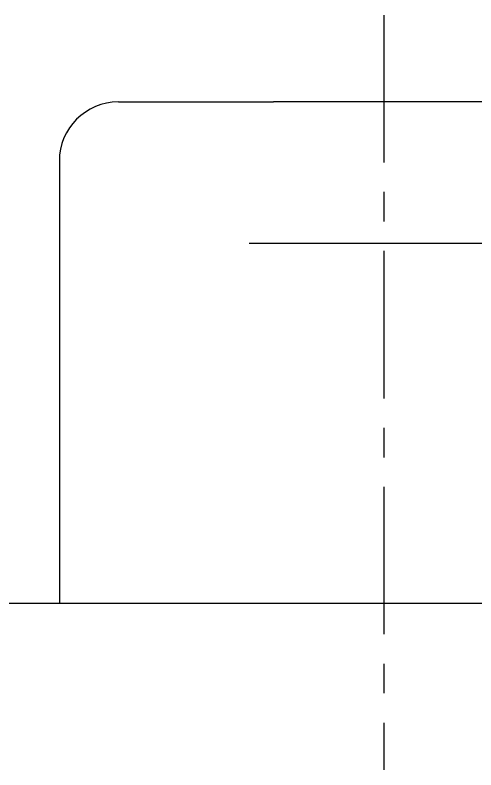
# Model space of a CAD drawing. Extents: x 1 to 142, y 0 to 144.
# Drawn here: x 52.72 to 56.62, y 97.93 to 104.33 of the extents above; entities that cross this region are included whole.
import ezdxf

# ---------------------------------------------------------------- set-up
doc = ezdxf.new("R2010")
doc.units = 0
doc.linetypes.add('CENTER', pattern=[2, 1.25, -0.25, 0.25, -0.25])
doc.layers.get('0').update_dxf_attribs({"linetype": 'CONTINUOUS'})
doc.layers.add('CENTER', color=1, linetype='CENTER')

msp = doc.modelspace()

# ---------------------------------------------------------------- linework, layer by layer
at = {"color": 7, "linetype": 'CONTINUOUS'}
for p, q in [((53.5923, 103.5937), (54.9088, 103.5937)), ((59.1704, 103.5937), (54.9088, 103.5937)), ((53.0923, 103.0937), (53.0923, 99.3437)), ((58.963, 102.3937), (54.7014, 102.3937)), ((52.3423, 99.3437), (66.3423, 99.3437)), ((54.7044, 99.3437), (54.7078, 99.3437)), ((54.7078, 99.3437), (54.7316, 99.3437))]:
    msp.add_line(p, q, dxfattribs=at)
msp.add_arc((53.5923, 103.0937), 0.5, 90, 180, dxfattribs=at)
at = {"layer": 'CENTER', "color": 1, "linetype": 'CENTER'}
msp.add_line((55.8423, 104.3303), (55.8423, 97.9299), dxfattribs=at)

doc.saveas('drawing.dxf')
